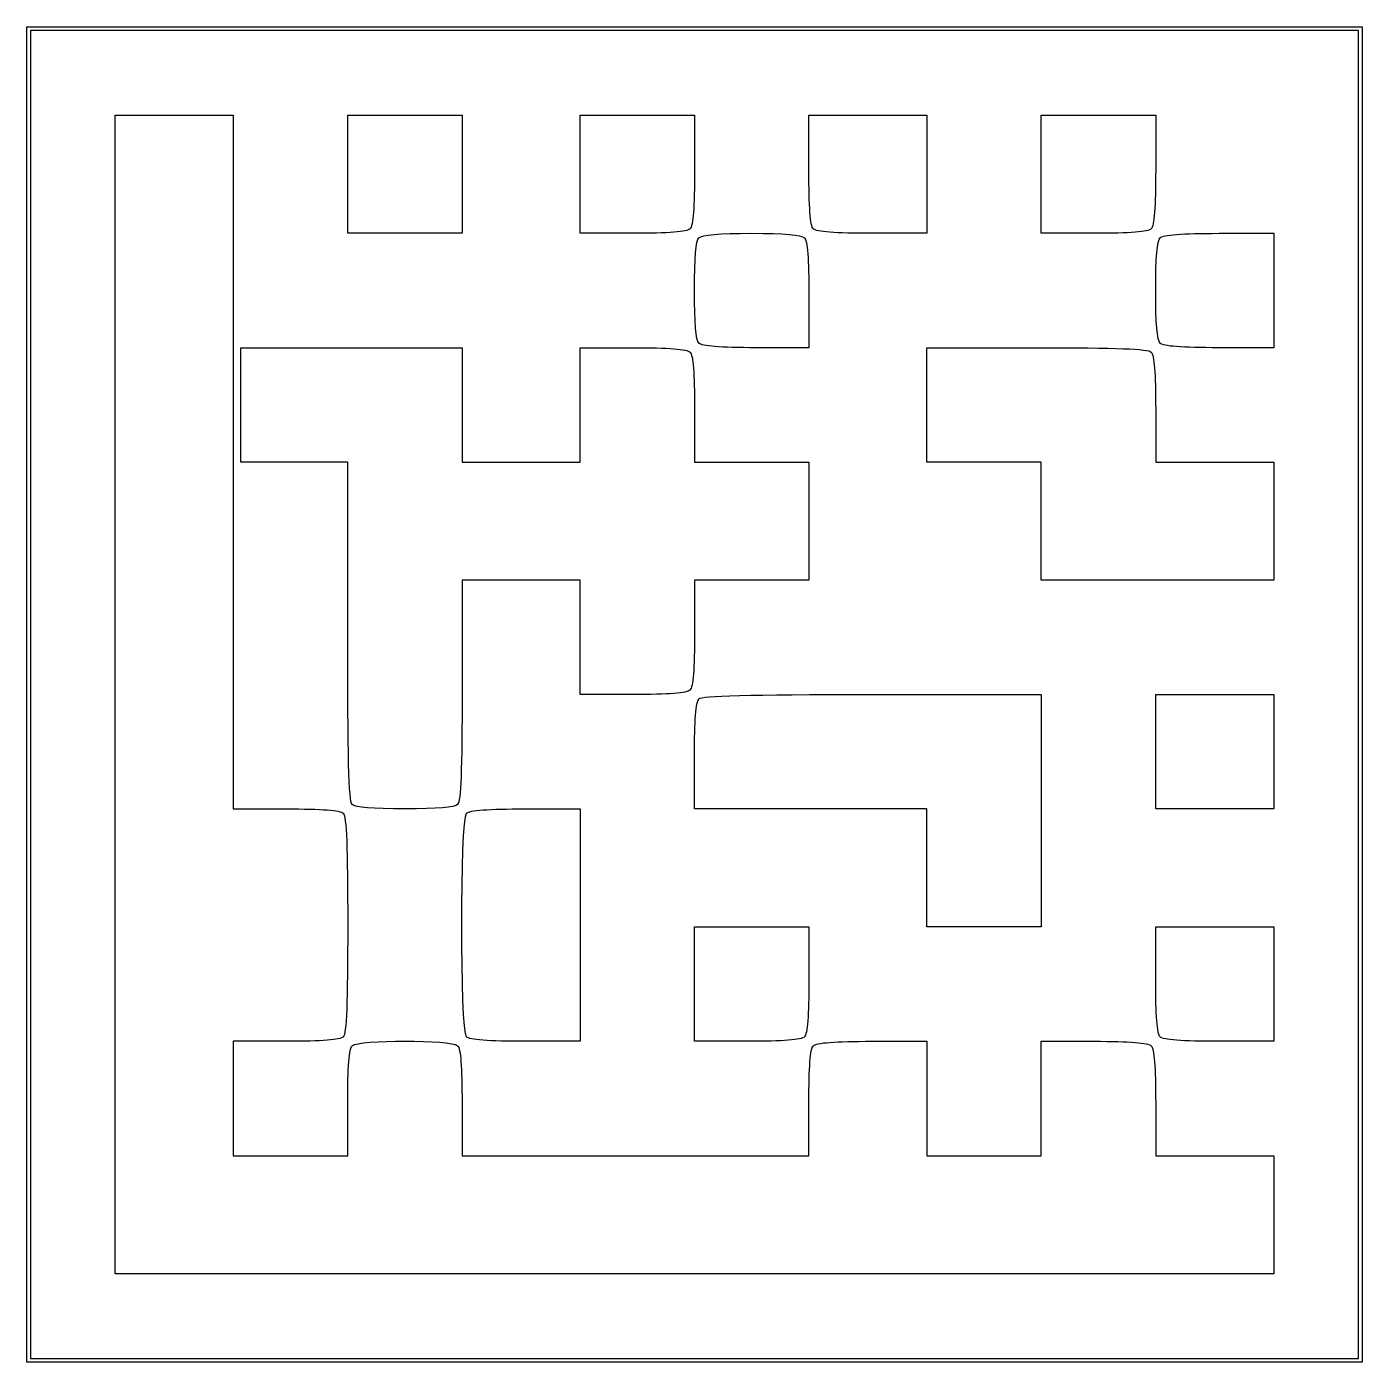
# Model space of a CAD drawing. Extents: x 0 to 128, y 0 to 128.
import ezdxf

# ---------------------------------------------------------------- set-up
doc = ezdxf.new("R2010")
doc.units = 0
doc.layers.get('0').update_dxf_attribs({"linetype": 'CONTINUOUS'})

msp = doc.modelspace()

# ---------------------------------------------------------------- linework, layer by layer
at = {"color": 7}
for p, q in [((0, 63.852777), (0, 127.705555)), ((0, 127.705555), (63.852777, 127.705555)), ((63.852777, 127.705555), (127.705555, 127.705555)), ((127.705555, 127.705555), (127.705555, 63.852777)), ((63.852777, 127.352777), (0.352777, 127.352777)), ((0.352777, 127.352777), (0.352777, 63.852777)), ((127.352777, 127.352777), (63.852777, 127.352777)), ((127.352777, 63.852777), (127.352777, 127.352777)), ((8.466666, 63.852777), (8.466666, 119.238889)), ((8.466666, 119.238889), (14.111111, 119.238889)), ((14.111111, 119.238889), (19.755555, 119.238889)), ((19.755555, 119.238889), (19.755555, 86.077777)), ((30.691666, 113.594445), (30.691666, 119.238889)), ((30.691666, 119.238889), (36.159723, 119.238889)), ((36.159723, 119.238889), (41.627777, 119.238889)), ((41.627777, 119.238889), (41.627777, 113.594445)), ((52.916666, 113.594445), (52.916666, 119.238889)), ((52.916666, 119.238889), (58.384723, 119.238889)), ((58.384723, 119.238889), (63.852777, 119.238889)), ((63.852777, 119.238889), (63.852777, 114.017777)), ((74.788889, 114.017777), (74.788889, 119.238889)), ((74.788889, 119.238889), (80.433334, 119.238889)), ((80.433334, 119.238889), (86.077777, 119.238889)), ((86.077777, 119.238889), (86.077777, 113.594445)), ((97.013889, 113.594445), (97.013889, 119.238889)), ((97.013889, 119.238889), (102.481945, 119.238889)), ((102.481945, 119.238889), (107.95, 119.238889)), ((107.95, 119.238889), (107.95, 114.017777)), ((30.691666, 107.95), (30.691666, 113.594445)), ((30.691666, 113.594445), (30.691666, 113.594445)), ((41.627777, 113.594445), (41.627777, 107.95)), ((52.916666, 107.95), (52.916666, 113.594445)), ((52.916666, 113.594445), (52.916666, 113.594445)), ((86.077777, 113.594445), (86.077777, 107.95)), ((97.013889, 107.95), (97.013889, 113.594445)), ((97.013889, 113.594445), (97.013889, 113.594445)), ((36.159723, 107.95), (30.691666, 107.95)), ((41.627777, 107.95), (36.159723, 107.95)), ((57.961389, 107.95), (52.916666, 107.95)), ((75.212223, 108.373334), (75.212223, 108.373334)), ((86.077777, 107.95), (80.856666, 107.95)), ((102.058611, 107.95), (97.013889, 107.95)), ((114.017777, 107.95), (119.238889, 107.95)), ((119.238889, 107.95), (119.238889, 102.481945)), ((119.238889, 102.481945), (119.238889, 97.013889)), ((74.788889, 102.058611), (74.788889, 97.013889)), ((64.276111, 97.437222), (64.276111, 97.437222)), ((108.373334, 97.437222), (108.373334, 97.437222)), ((20.461111, 91.545834), (20.461111, 97.013889)), ((20.461111, 97.013889), (31.044445, 97.013889)), ((31.044445, 97.013889), (41.627777, 97.013889)), ((41.627777, 97.013889), (41.627777, 91.545834)), ((52.916666, 91.545834), (52.916666, 97.013889)), ((52.916666, 97.013889), (57.961389, 97.013889)), ((74.788889, 97.013889), (69.744166, 97.013889)), ((86.077777, 91.545834), (86.077777, 97.013889)), ((86.077777, 97.013889), (96.590555, 97.013889)), ((119.238889, 97.013889), (114.017777, 97.013889)), ((20.461111, 86.077777), (20.461111, 91.545834)), ((41.627777, 91.545834), (41.627777, 86.077777)), ((52.916666, 86.077777), (52.916666, 91.545834)), ((63.852777, 91.1225), (63.852777, 86.077777)), ((86.077777, 86.077777), (86.077777, 91.545834)), ((107.95, 91.1225), (107.95, 86.077777)), ((19.755555, 86.077777), (19.755555, 52.916666)), ((25.576389, 86.077777), (20.461111, 86.077777)), ((30.691666, 86.077777), (25.576389, 86.077777)), ((30.691666, 69.920555), (30.691666, 86.077777)), ((41.627777, 86.077777), (47.272223, 86.077777)), ((47.272223, 86.077777), (52.916666, 86.077777)), ((63.852777, 86.077777), (69.320834, 86.077777)), ((69.320834, 86.077777), (74.788889, 86.077777)), ((74.788889, 86.077777), (74.788889, 80.433334)), ((91.545834, 86.077777), (86.077777, 86.077777)), ((97.013889, 86.077777), (91.545834, 86.077777)), ((97.013889, 80.433334), (97.013889, 86.077777)), ((107.95, 86.077777), (113.594445, 86.077777)), ((113.594445, 86.077777), (119.238889, 86.077777)), ((119.238889, 86.077777), (119.238889, 80.433334)), ((74.788889, 80.433334), (74.788889, 74.788889)), ((97.013889, 74.788889), (97.013889, 80.433334)), ((97.013889, 80.433334), (97.013889, 80.433334)), ((119.238889, 80.433334), (119.238889, 74.788889)), ((47.272223, 74.788889), (41.627777, 74.788889)), ((41.627777, 74.788889), (41.627777, 64.276111)), ((52.916666, 74.788889), (47.272223, 74.788889)), ((52.916666, 69.320834), (52.916666, 74.788889)), ((69.320834, 74.788889), (63.852777, 74.788889)), ((63.852777, 74.788889), (63.852777, 69.744166)), ((74.788889, 74.788889), (69.320834, 74.788889)), ((108.126389, 74.788889), (97.013889, 74.788889)), ((119.238889, 74.788889), (108.126389, 74.788889)), ((52.916666, 63.852777), (52.916666, 69.320834)), ((0, 0), (0, 63.852777)), ((0, 63.852777), (0, 63.852777)), ((0.352777, 63.852777), (0.352777, 0.352777)), ((8.466666, 8.466666), (8.466666, 63.852777)), ((8.466666, 63.852777), (8.466666, 63.852777)), ((57.961389, 63.852777), (52.916666, 63.852777)), ((80.856666, 63.852777), (97.013889, 63.852777)), ((97.013889, 63.852777), (97.013889, 52.740277)), ((107.95, 58.384722), (107.95, 63.852777)), ((107.95, 63.852777), (113.594445, 63.852777)), ((113.594445, 63.852777), (119.238889, 63.852777)), ((119.238889, 63.852777), (119.238889, 58.384722)), ((127.352777, 0.352777), (127.352777, 63.852777)), ((127.352777, 63.852777), (127.352777, 63.852777)), ((127.705555, 63.852777), (127.705555, 0)), ((63.852777, 52.916666), (63.852777, 57.961389)), ((107.95, 52.916666), (107.95, 58.384722)), ((107.95, 58.384722), (107.95, 58.384722)), ((119.238889, 58.384722), (119.238889, 52.916666)), ((19.755555, 52.916666), (24.800277, 52.916666)), ((31.115, 53.34), (31.115, 53.34)), ((47.695555, 52.916666), (52.916666, 52.916666)), ((52.916666, 52.916666), (52.916666, 41.804166)), ((74.965277, 52.916666), (63.852777, 52.916666)), ((86.077777, 52.916666), (74.965277, 52.916666)), ((86.077777, 47.272222), (86.077777, 52.916666)), ((97.013889, 52.740277), (97.013889, 41.627777)), ((113.594445, 52.916666), (107.95, 52.916666)), ((119.238889, 52.916666), (113.594445, 52.916666)), ((86.077777, 41.627777), (86.077777, 47.272222)), ((86.077777, 47.272222), (86.077777, 47.272222)), ((52.916666, 41.804166), (52.916666, 30.691666)), ((63.852777, 36.159722), (63.852777, 41.627777)), ((63.852777, 41.627777), (69.320834, 41.627777)), ((69.320834, 41.627777), (74.788889, 41.627777)), ((74.788889, 41.627777), (74.788889, 36.583055)), ((91.545834, 41.627777), (86.077777, 41.627777)), ((97.013889, 41.627777), (91.545834, 41.627777)), ((107.95, 36.583055), (107.95, 41.627777)), ((107.95, 41.627777), (113.594445, 41.627777)), ((113.594445, 41.627777), (119.238889, 41.627777)), ((119.238889, 41.627777), (119.238889, 36.159722)), ((63.852777, 30.691666), (63.852777, 36.159722)), ((63.852777, 36.159722), (63.852777, 36.159722)), ((119.238889, 36.159722), (119.238889, 30.691666)), ((24.800277, 30.691666), (19.755555, 30.691666)), ((19.755555, 30.691666), (19.755555, 25.223611)), ((42.051111, 31.115), (42.051111, 31.115)), ((52.916666, 30.691666), (47.695555, 30.691666)), ((68.8975, 30.691666), (63.852777, 30.691666)), ((80.856666, 30.691666), (86.077777, 30.691666)), ((86.077777, 30.691666), (86.077777, 25.223611)), ((97.013889, 25.223611), (97.013889, 30.691666)), ((97.013889, 30.691666), (102.058611, 30.691666)), ((108.373334, 31.115), (108.373334, 31.115)), ((119.238889, 30.691666), (114.017777, 30.691666)), ((19.755555, 25.223611), (19.755555, 19.755555)), ((30.691666, 19.755555), (30.691666, 24.800277)), ((41.627777, 24.800277), (41.627777, 19.755555)), ((74.788889, 19.755555), (74.788889, 24.800277)), ((86.077777, 25.223611), (86.077777, 19.755555)), ((97.013889, 19.755555), (97.013889, 25.223611)), ((107.95, 24.800277), (107.95, 19.755555)), ((19.755555, 19.755555), (25.223611, 19.755555)), ((25.223611, 19.755555), (30.691666, 19.755555)), ((41.627777, 19.755555), (58.208334, 19.755555)), ((58.208334, 19.755555), (74.788889, 19.755555)), ((86.077777, 19.755555), (91.545834, 19.755555)), ((91.545834, 19.755555), (97.013889, 19.755555)), ((107.95, 19.755555), (113.594445, 19.755555)), ((113.594445, 19.755555), (119.238889, 19.755555)), ((119.238889, 19.755555), (119.238889, 14.111111)), ((119.238889, 14.111111), (119.238889, 8.466666)), ((63.852777, 8.466666), (8.466666, 8.466666)), ((119.238889, 8.466666), (63.852777, 8.466666)), ((63.852777, 0), (0, 0)), ((0.352777, 0.352777), (63.852777, 0.352777)), ((63.852777, 0.352777), (127.352777, 0.352777)), ((127.705555, 0), (63.852777, 0))]:
    msp.add_line(p, q, dxfattribs=at)
for points in [[(63.852777, 114.017777), (63.852777, 110.427284), (63.720567, 108.664454), (63.429445, 108.373334)], [(75.212223, 108.373334), (74.9211, 108.664454), (74.788889, 110.427284), (74.788889, 114.017777)], [(107.95, 114.017777), (107.95, 110.427284), (107.81779, 108.664454), (107.526666, 108.373334)], [(63.429445, 108.373334), (63.139655, 108.083546), (61.414691, 107.95), (57.961389, 107.95)], [(63.852777, 102.481945), (63.852777, 105.605987), (63.989937, 107.240495), (64.276111, 107.526666)], [(64.276111, 107.526666), (64.562285, 107.812839), (66.196789, 107.95), (69.320834, 107.95)], [(69.320834, 107.95), (72.444878, 107.95), (74.079383, 107.812839), (74.365555, 107.526666)], [(74.365555, 107.526666), (74.655345, 107.236879), (74.788889, 105.511914), (74.788889, 102.058611)], [(80.856666, 107.95), (77.266173, 107.95), (75.503345, 108.082213), (75.212223, 108.373334)], [(107.526666, 108.373334), (107.236878, 108.083546), (105.511914, 107.95), (102.058611, 107.95)], [(107.95, 102.481945), (107.95, 105.605987), (108.08716, 107.240495), (108.373334, 107.526666)], [(108.373334, 107.526666), (108.664456, 107.817788), (110.427284, 107.95), (114.017777, 107.95)], [(64.276111, 97.437222), (63.989937, 97.723394), (63.852777, 99.357901), (63.852777, 102.481945)], [(108.373334, 97.437222), (108.08716, 97.723394), (107.95, 99.357901), (107.95, 102.481945)], [(69.744166, 97.013889), (66.290864, 97.013889), (64.5659, 97.147435), (64.276111, 97.437222)], [(114.017777, 97.013889), (110.427284, 97.013889), (108.664456, 97.146101), (108.373334, 97.437222)], [(57.961389, 97.013889), (61.414691, 97.013889), (63.139655, 96.880342), (63.429445, 96.590555)], [(63.429445, 96.590555), (63.719234, 96.300767), (63.852777, 94.575802), (63.852777, 91.1225)], [(96.590555, 97.013889), (104.296789, 97.013889), (107.216349, 96.900874), (107.526666, 96.590555)], [(107.526666, 96.590555), (107.816456, 96.300767), (107.95, 94.575802), (107.95, 91.1225)], [(31.115, 53.34), (30.798065, 53.656935), (30.691666, 57.824197), (30.691666, 69.920555)], [(63.852777, 69.744166), (63.852777, 66.290864), (63.719234, 64.5659), (63.429445, 64.276111)], [(41.627777, 64.276111), (41.627777, 56.569877), (41.514762, 53.650317), (41.204445, 53.34)], [(63.429445, 64.276111), (63.139655, 63.986321), (61.414691, 63.852777), (57.961389, 63.852777)], [(63.852777, 57.961389), (63.852777, 61.414691), (63.986321, 63.139655), (64.276111, 63.429445)], [(64.276111, 63.429445), (64.593046, 63.74638), (68.760309, 63.852777), (80.856666, 63.852777)], [(24.800277, 52.916666), (28.25358, 52.916666), (29.978546, 52.783122), (30.268334, 52.493334)], [(30.268334, 52.493334), (30.578196, 52.183471), (30.691666, 49.318334), (30.691666, 41.804166)], [(36.159723, 52.916666), (33.035679, 52.916666), (31.401172, 53.053826), (31.115, 53.34)], [(41.204445, 53.34), (40.918271, 53.053826), (39.283768, 52.916666), (36.159723, 52.916666)], [(42.051111, 31.115), (41.446655, 31.719456), (41.446655, 51.888876), (42.051111, 52.493334)], [(42.051111, 52.493334), (42.342234, 52.784456), (44.105061, 52.916666), (47.695555, 52.916666)], [(30.691666, 41.804166), (30.691666, 34.29), (30.578196, 31.424862), (30.268334, 31.115)], [(74.788889, 36.583055), (74.788889, 33.129752), (74.655345, 31.404789), (74.365555, 31.115)], [(108.373334, 31.115), (108.083544, 31.404789), (107.95, 33.129752), (107.95, 36.583055)], [(30.268334, 31.115), (29.978546, 30.825211), (28.25358, 30.691666), (24.800277, 30.691666)], [(31.115, 30.268334), (31.70275, 30.856082), (40.616695, 30.856082), (41.204445, 30.268334)], [(47.695555, 30.691666), (44.105061, 30.691666), (42.342234, 30.823878), (42.051111, 31.115)], [(74.365555, 31.115), (74.075766, 30.825211), (72.350802, 30.691666), (68.8975, 30.691666)], [(75.212223, 30.268334), (75.503345, 30.559456), (77.266173, 30.691666), (80.856666, 30.691666)], [(102.058611, 30.691666), (105.511914, 30.691666), (107.236878, 30.558122), (107.526666, 30.268334)], [(114.017777, 30.691666), (110.427284, 30.691666), (108.664456, 30.823878), (108.373334, 31.115)], [(30.691666, 24.800277), (30.691666, 28.253581), (30.825213, 29.978544), (31.115, 30.268334)], [(41.204445, 30.268334), (41.494234, 29.978544), (41.627777, 28.253581), (41.627777, 24.800277)], [(74.788889, 24.800277), (74.788889, 28.253581), (74.922432, 29.978544), (75.212223, 30.268334)], [(107.526666, 30.268334), (107.816456, 29.978544), (107.95, 28.253581), (107.95, 24.800277)]]:
    msp.add_open_spline(points, degree=3, dxfattribs=at)

doc.saveas('drawing.dxf')
